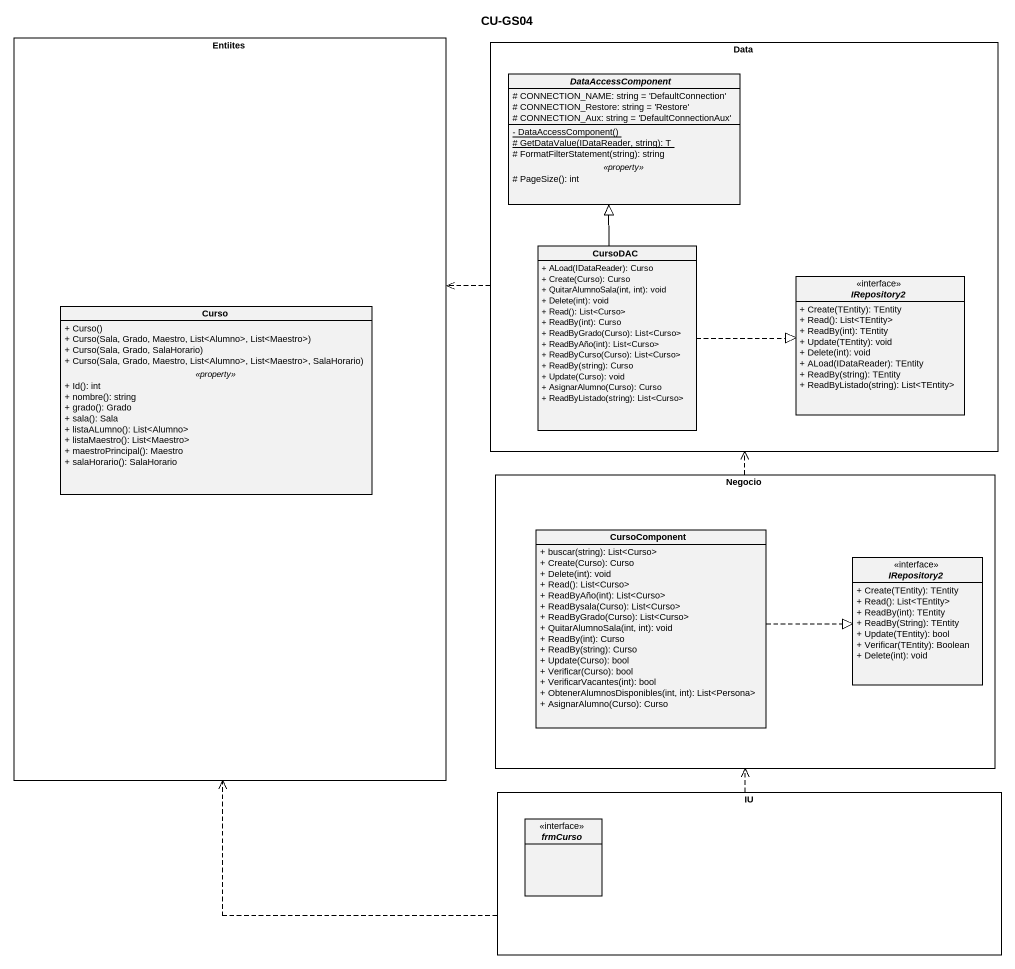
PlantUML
@startuml
title CU-GS04
hide circle
hide empty members
skinparam classAttributeIconSize 0
rectangle Entiites {
  class Curso {
    + Curso()
    + Curso(Sala, Grado, Maestro, List<Alumno>, List<Maestro>)
    + Curso(Sala, Grado, SalaHorario)
    + Curso(Sala, Grado, Maestro, List<Alumno>, List<Maestro>, SalaHorario)
    .. <<property>> ..
    + Id(): int
    + nombre(): string
    + grado(): Grado
    + sala(): Sala
    + listaALumno(): List<Alumno>
    + listaMaestro(): List<Maestro>
    + maestroPrincipal(): Maestro
    + salaHorario(): SalaHorario
  }
}
rectangle Data {
  abstract class DataAccessComponent {
    # CONNECTION_NAME: string = 'DefaultConnection'
    # CONNECTION_Restore: string = 'Restore'
    # CONNECTION_Aux: string = 'DefaultConnectionAux'
    --
    {static} - DataAccessComponent()
    {static} # GetDataValue(IDataReader, string): T
    # FormatFilterStatement(string): string
    .. <<property>> ..
    # PageSize(): int
  }
  class CursoDAC {
    + ALoad(IDataReader): Curso
    + Create(Curso): Curso
    + QuitarAlumnoSala(int, int): void
    + Delete(int): void
    + Read(): List<Curso>
    + ReadBy(int): Curso
    + ReadByGrado(Curso): List<Curso>
    + ReadByAño(int): List<Curso>
    + ReadByCurso(Curso): List<Curso>
    + ReadBy(string): Curso
    + Update(Curso): void
    + AsignarAlumno(Curso): Curso
    + ReadByListado(string): List<Curso>
  }
  interface IRepository2 {
    + Create(TEntity): TEntity
    + Read(): List<TEntity>
    + ReadBy(int): TEntity
    + Update(TEntity): void
    + Delete(int): void
    + ALoad(IDataReader): TEntity
    + ReadBy(string): TEntity
    + ReadByListado(string): List<TEntity>
  }
}
rectangle Negocio {
  class CursoComponent {
    + buscar(string): List<Curso>
    + Create(Curso): Curso
    + Delete(int): void
    + Read(): List<Curso>
    + ReadByAño(int): List<Curso>
    + ReadBysala(Curso): List<Curso>
    + ReadByGrado(Curso): List<Curso>
    + QuitarAlumnoSala(int, int): void
    + ReadBy(int): Curso
    + ReadBy(string): Curso
    + Update(Curso): bool
    + Verificar(Curso): bool
    + VerificarVacantes(int): bool
    + ObtenerAlumnosDisponibles(int, int): List<Persona>
    + AsignarAlumno(Curso): Curso
  }
  interface "IRepository2" as IRepository2_2 {
    + Create(TEntity): TEntity
    + Read(): List<TEntity>
    + ReadBy(int): TEntity
    + ReadBy(String): TEntity
    + Update(TEntity): bool
    + Verificar(TEntity): Boolean
    + Delete(int): void
  }
}
rectangle IU {
  interface frmCurso
}
Data .left.> Entiites
CursoDAC -up-|> DataAccessComponent
CursoDAC .right.|> IRepository2
Negocio .up.> Data
CursoComponent .right.|> IRepository2_2
IU .up.> Entiites
IU .up.> Negocio
@enduml
